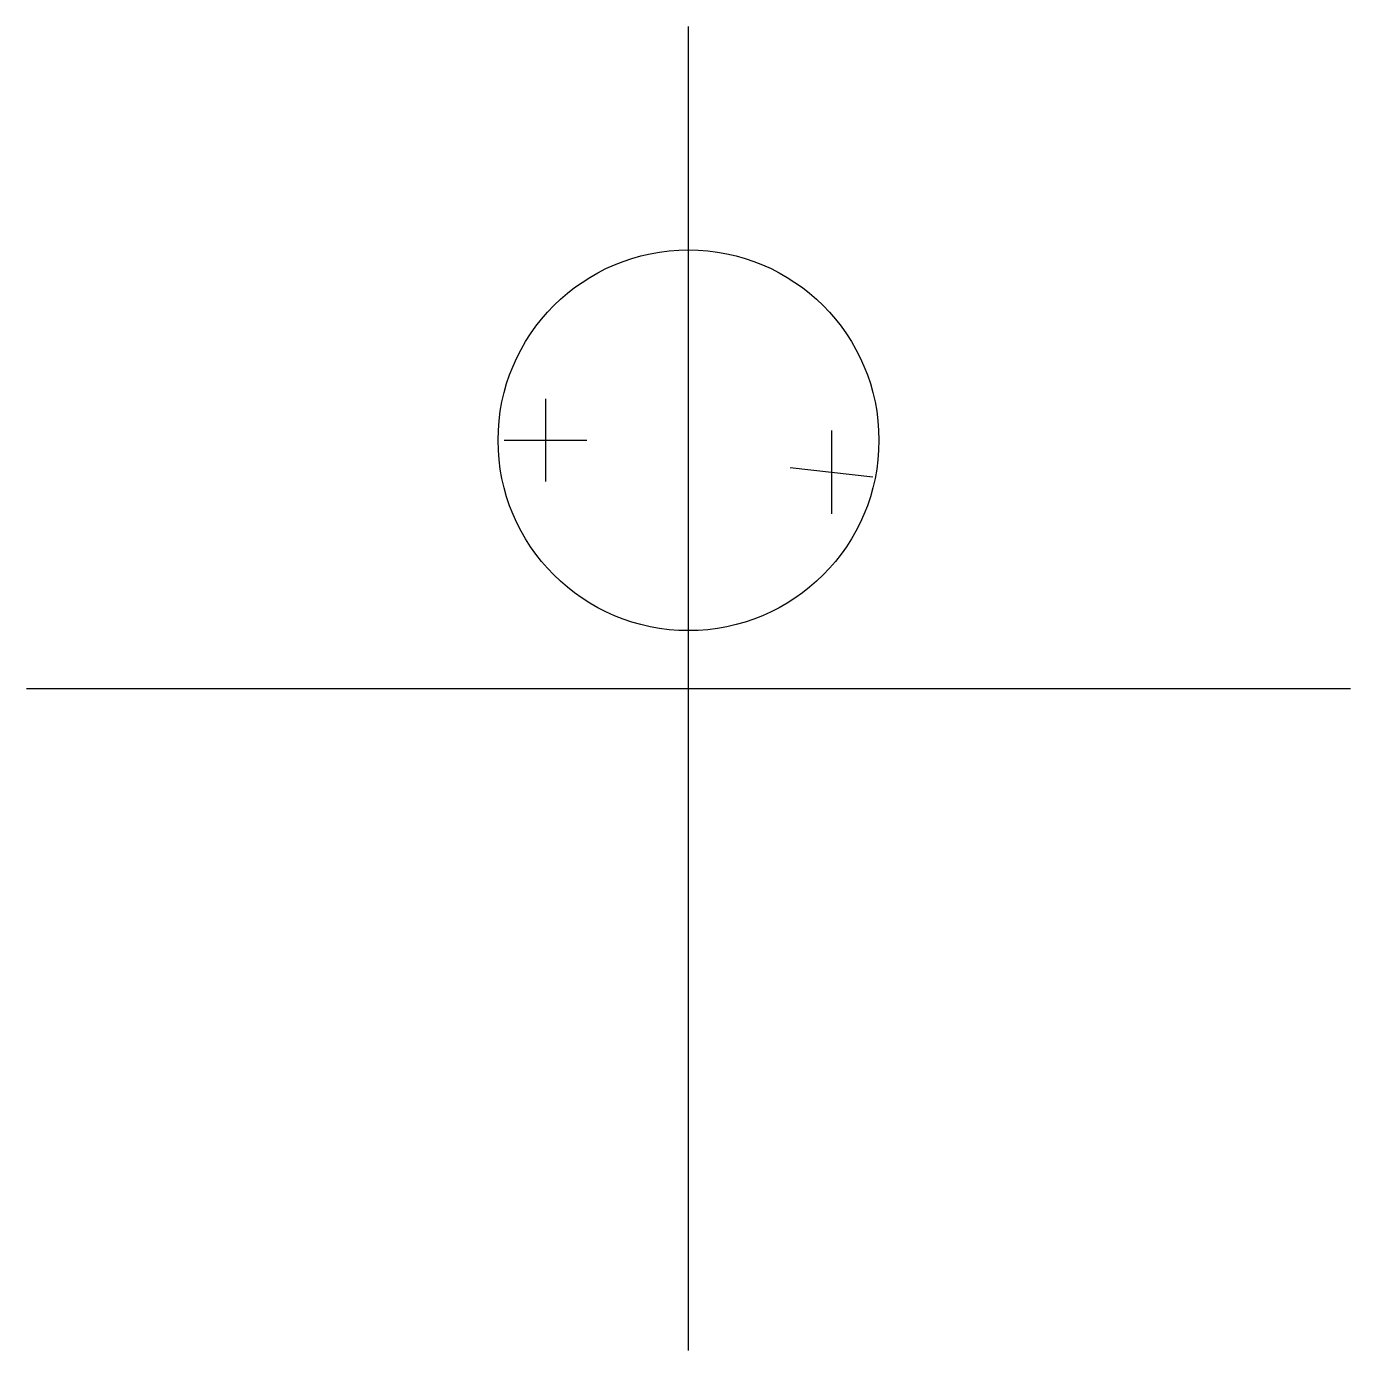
# Model space of a CAD drawing. Header units: inches. Extents: x -4 to 4, y -5.5 to 2.5.
import ezdxf

# ---------------------------------------------------------------- set-up
doc = ezdxf.new("R2010")
doc.units = ezdxf.units.IN
doc.header["$MEASUREMENT"] = 0
doc.layers.get('0').update_dxf_attribs({"lineweight": 25})

msp = doc.modelspace()

# ---------------------------------------------------------------- linework, layer by layer
for p, q in [((0, -5.5), (0, 2.5)), ((-0.8645, 0.25), (-0.8645, -0.25)), ((-1.1145, 0), (-0.6145, 0)), ((0.8645, 0.0588), (0.8645, -0.4443)), ((0.6145, -0.1649), (1.1145, -0.2207)), ((-4, -1.5), (4, -1.5))]:
    msp.add_line(p, q)
msp.add_circle((0, 0), 1.1505)

doc.saveas('drawing.dxf')
